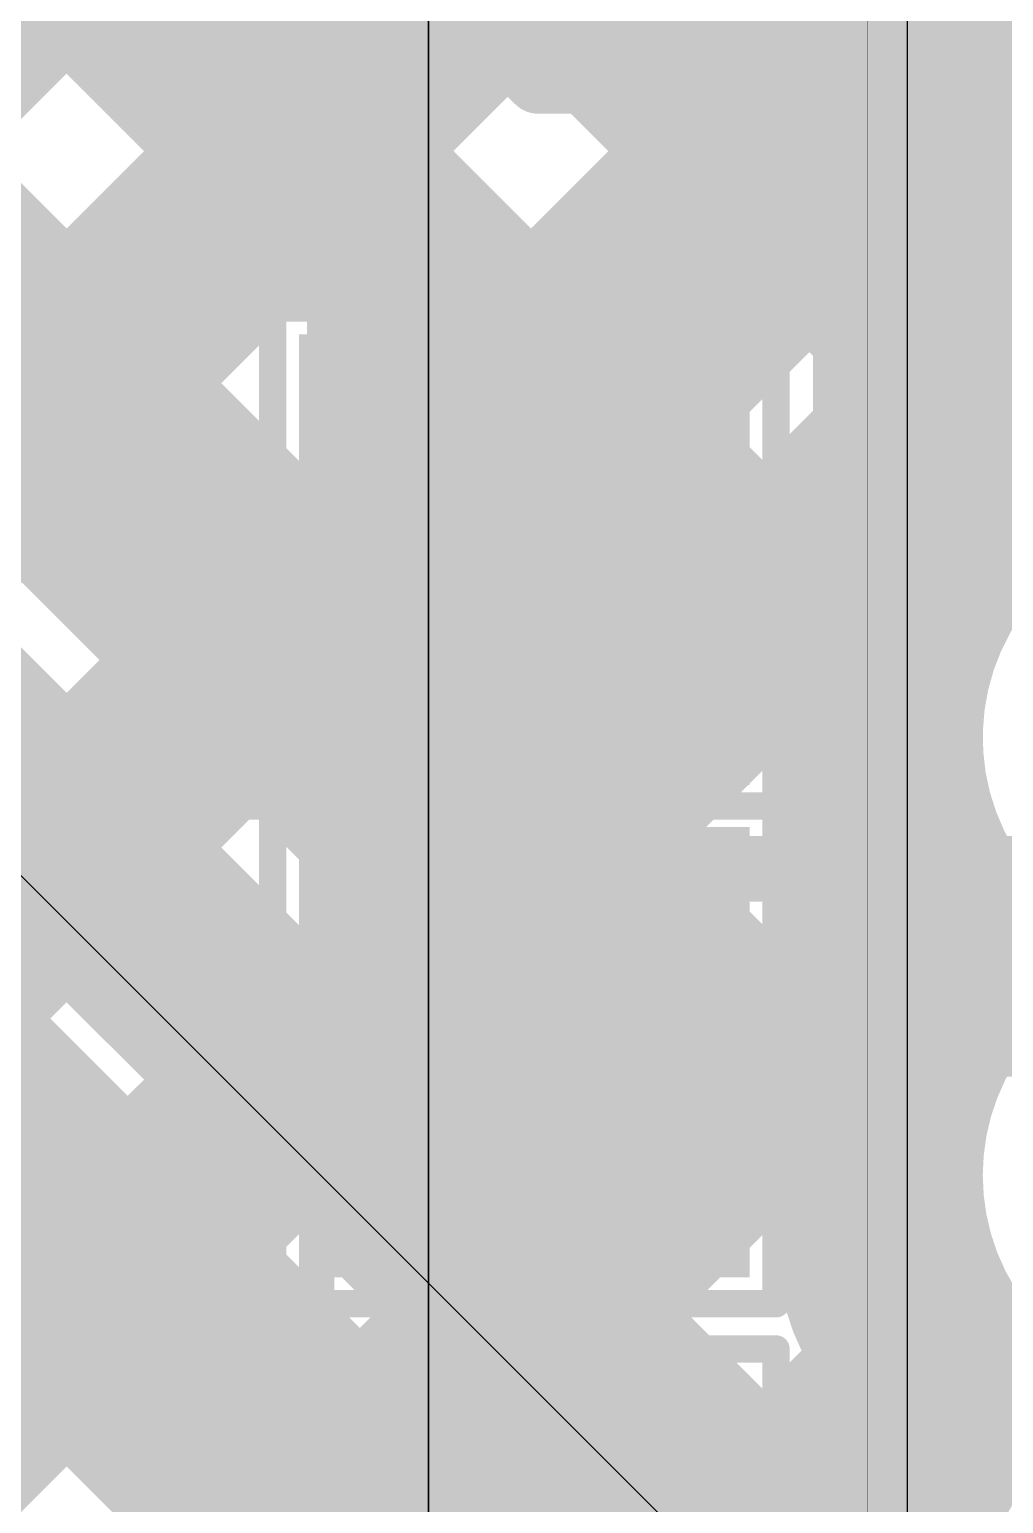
# Model space of a CAD drawing. Header units: millimetres. Extents: x 13 to 259, y -2 to 326.
# Drawn here: x 107.271 to 109.051, y 100.2 to 102.894 of the extents above; entities that cross this region are included whole.
import ezdxf

# ---------------------------------------------------------------- set-up
doc = ezdxf.new("R2010")
doc.units = ezdxf.units.MM
for name, color, linetype in [('ConnectLayer', 7, 'Continuous'), ('Mechanical14', 56, 'Continuous'), ('Mechanical15', 56, 'Continuous'), ('Mechanical2', 216, 'Continuous'), ('MidLayer2', 76, 'Continuous'), ('MidLayer4', 156, 'Continuous'), ('TopLayer', 1, 'Continuous'), ('TopOverlay', 2, 'Continuous'), ('TopPaste', 8, 'Continuous'), ('TopSolder', 216, 'Continuous')]:
    doc.layers.add(name, color=color, linetype=linetype)

# ---------------------------------------------------------------- blocks, each defined once
blk = doc.blocks.new('RESC1005X40N_33')
at = {"layer": 'Mechanical14', "const_width": 0.1}
for points in [[(-0.5, 0.25), (0.5, 0.25)], [(-0.5, 0.25), (-0.5, -0.25)], [(0.5, 0.25), (0.5, -0.25)], [(-0.5, -0.25), (0.5, -0.25)]]:
    blk.add_lwpolyline(points, dxfattribs=at)
at = {"layer": 'Mechanical14', "const_width": 0.05}
for points in [[(-0.525, 0.25, 1), (-0.475, 0.25, 1)], [(-0.525, 0.25, 1), (-0.475, 0.25, 1)], [(0.475, 0.25, 1), (0.525, 0.25, 1)], [(0.475, 0.25, 1), (0.525, 0.25, 1)], [(-0.525, -0.25, 1), (-0.475, -0.25, 1)], [(-0.525, -0.25, 1), (-0.475, -0.25, 1)], [(0.475, -0.25, 1), (0.525, -0.25, 1)], [(0.475, -0.25, 1), (0.525, -0.25, 1)]]:
    blk.add_lwpolyline(points, format="xyb", close=True, dxfattribs=at)
at = {"layer": 'Mechanical15', "const_width": 0.05}
for points in [[(0, 0.5), (0, -0.5)], [(-0.91, 0.46), (0.91, 0.46)], [(-0.91, 0.46), (-0.91, -0.46)], [(0.91, 0.46), (0.91, -0.46)], [(-0.5, 0), (0.5, 0)], [(-0.91, -0.46), (0.91, -0.46)]]:
    blk.add_lwpolyline(points, dxfattribs=at)
at = {"layer": 'Mechanical15'}
for points, const_width in [([(-0.0125, 0.5, 1), (0.0125, 0.5, 1)], 0.025), ([(-0.9225, 0.46, 1), (-0.8975, 0.46, 1)], 0.025), ([(-0.9225, 0.46, 1), (-0.8975, 0.46, 1)], 0.025), ([(0.8975, 0.46, 1), (0.9225, 0.46, 1)], 0.025), ([(0.8975, 0.46, 1), (0.9225, 0.46, 1)], 0.025), ([(0.35, 0, 1), (-0.35, 0, 1)], 0.05), ([(-0.5125, 0, 1), (-0.4875, 0, 1)], 0.025), ([(-0.3625, 0, 1), (-0.3375, 0, 1)], 0.025), ([(0.3375, 0, 1), (0.3625, 0, 1)], 0.025), ([(0.4875, 0, 1), (0.5125, 0, 1)], 0.025), ([(-0.9225, -0.46, 1), (-0.8975, -0.46, 1)], 0.025), ([(-0.9225, -0.46, 1), (-0.8975, -0.46, 1)], 0.025), ([(0.8975, -0.46, 1), (0.9225, -0.46, 1)], 0.025), ([(0.8975, -0.46, 1), (0.9225, -0.46, 1)], 0.025), ([(-0.0125, -0.5, 1), (0.0125, -0.5, 1)], 0.025)]:
    blk.add_lwpolyline(points, format="xyb", close=True, dxfattribs=dict(at, const_width=const_width))
at = {"layer": 'TopLayer'}
for points in [[(-0.18, -0.31), (-0.18, 0.31), (-0.76, -0.31), (-0.76, 0.31)], [(0.76, -0.31), (0.76, 0.31), (0.18, -0.31), (0.18, 0.31)]]:
    blk.add_solid(points, dxfattribs=at)
at = {"layer": 'TopPaste'}
for points in [[(-0.18, -0.31), (-0.18, 0.31), (-0.76, -0.31), (-0.76, 0.31)], [(0.76, -0.31), (0.76, 0.31), (0.18, -0.31), (0.18, 0.31)]]:
    blk.add_solid(points, dxfattribs=at)
at = {"layer": 'TopSolder'}
for points in [[(-0.0784, -0.4116), (-0.0784, 0.4116), (-0.8616, -0.4116), (-0.8616, 0.4116)], [(0.8616, -0.4116), (0.8616, 0.4116), (0.0784, -0.4116), (0.0784, 0.4116)]]:
    blk.add_solid(points, dxfattribs=at)
blk = doc.blocks.new('BGA144C80P12X12_1000X1000X170_150')
at = {"layer": 'Mechanical14', "const_width": 0.1}
blk.add_lwpolyline([(5, -5), (-5, -5)], dxfattribs=at)
at = {"layer": 'Mechanical15', "const_width": 0.05}
blk.add_lwpolyline([(6, -6), (-6, -6)], dxfattribs=at)
at = {"layer": 'TopOverlay'}
for const_width in [0.2, 0.001]:
    blk.add_lwpolyline([(5, -5), (-5, -5)], dxfattribs=dict(at, const_width=const_width))
blk = doc.blocks.new('CAPC1005X55N_155')
at = {"layer": 'Mechanical14', "const_width": 0.1}
for points in [[(-0.5249, -0.2749), (-0.5249, 0.2751)], [(0.5251, 0.2751), (-0.5249, 0.2751)], [(0.5251, -0.2749), (0.5251, 0.2751)], [(0.5251, -0.2749), (-0.5249, -0.2749)]]:
    blk.add_lwpolyline(points, dxfattribs=at)
at = {"layer": 'Mechanical14', "const_width": 0.05}
for points in [[(-0.5499, 0.2751, 1), (-0.5, 0.2751, 1)], [(-0.5499, 0.2751, 1), (-0.5, 0.2751, 1)], [(0.5001, 0.2751, 1), (0.55, 0.2751, 1)], [(0.5001, 0.2751, 1), (0.55, 0.2751, 1)], [(-0.5499, -0.2749, 1), (-0.5, -0.2749, 1)], [(-0.5499, -0.2749, 1), (-0.5, -0.2749, 1)], [(0.5001, -0.2749, 1), (0.55, -0.2749, 1)], [(0.5001, -0.2749, 1), (0.55, -0.2749, 1)]]:
    blk.add_lwpolyline(points, format="xyb", close=True, dxfattribs=at)
at = {"layer": 'Mechanical15', "const_width": 0.05}
for points in [[(0, -0.5), (0, 0.5)], [(-0.91, -0.46), (-0.91, 0.46)], [(0.91, 0.46), (-0.91, 0.46)], [(0.91, -0.46), (0.91, 0.46)], [(0.5, 0), (-0.5, 0)], [(0.91, -0.46), (-0.91, -0.46)]]:
    blk.add_lwpolyline(points, dxfattribs=at)
at = {"layer": 'Mechanical15', "const_width": 0.025}
for points in [[(-0.0125, 0.5, 1), (0.0125, 0.5, 1)], [(-0.9225, 0.46, 1), (-0.8975, 0.46, 1)], [(-0.9225, 0.46, 1), (-0.8975, 0.46, 1)], [(0.8975, 0.46, 1), (0.9225, 0.46, 1)], [(0.8975, 0.46, 1), (0.9225, 0.46, 1)], [(-0.5125, 0, 1), (-0.4875, 0, 1)], [(0.4875, 0, 1), (0.5125, 0, 1)], [(-0.9225, -0.46, 1), (-0.8975, -0.46, 1)], [(-0.9225, -0.46, 1), (-0.8975, -0.46, 1)], [(0.8975, -0.46, 1), (0.9225, -0.46, 1)], [(0.8975, -0.46, 1), (0.9225, -0.46, 1)], [(-0.0125, -0.5, 1), (0.0125, -0.5, 1)]]:
    blk.add_lwpolyline(points, format="xyb", close=True, dxfattribs=at)
at = {"layer": 'TopLayer'}
for points in [[(-0.76, -0.31), (-0.14, -0.31), (-0.76, 0.31), (-0.14, 0.31)], [(0.14, -0.31), (0.76, -0.31), (0.14, 0.31), (0.76, 0.31)]]:
    blk.add_solid(points, dxfattribs=at)
at = {"layer": 'TopPaste'}
for points in [[(-0.76, -0.31), (-0.14, -0.31), (-0.76, 0.31), (-0.14, 0.31)], [(0.14, -0.31), (0.76, -0.31), (0.14, 0.31), (0.76, 0.31)]]:
    blk.add_solid(points, dxfattribs=at)
at = {"layer": 'TopSolder'}
for points in [[(-0.8616, -0.4116), (-0.0384, -0.4116), (-0.8616, 0.4116), (-0.0384, 0.4116)], [(0.0384, -0.4116), (0.8616, -0.4116), (0.0384, 0.4116), (0.8616, 0.4116)]]:
    blk.add_solid(points, dxfattribs=at)

msp = doc.modelspace()

# ---------------------------------------------------------------- linework, layer by layer
at = {"layer": 'ConnectLayer'}
for p, q in [((108.875, 95.2986), (108.875, 108.7113)), ((108, 107.735), (108, 96.2)), ((108.7611, 99.8417), (104.4024, 104.2004))]:
    msp.add_line(p, q, dxfattribs=at)
at = {"layer": 'ConnectLayer', "const_width": 0.4}
for points in [[(101.7949, 108.6398), (108.8132, 101.6214)], [(101.7949, 108.6398), (108.8132, 101.6214)], [(103.985, 106.4496), (108.8132, 101.6214)], [(104.5931, 104.1445), (108.8184, 99.9192)], [(104.5931, 104.1445), (108.8184, 99.9192)], [(104.5931, 104.1445), (108.8184, 99.9192)], [(105.6227, 103.9634), (108.8135, 100.7727)], [(105.6227, 103.9634), (108.8135, 100.7727)], [(105.6227, 103.9634), (108.8135, 100.7727)], [(104.2807, 103.8319), (108.516, 99.5966)], [(104.1017, 103.7873), (108.1969, 99.6921)], [(104.1018, 103.7873), (108.197, 99.6921)], [(104.1018, 103.7873), (108.197, 99.6921)], [(104.1018, 103.7873), (108.197, 99.6921)], [(103.5384, 99.2958), (107.6836, 103.441)], [(103.5384, 99.2958), (107.6836, 103.441)], [(103.5384, 99.2958), (107.6836, 103.441)], [(103.9349, 98.8438), (108.1437, 103.0526)], [(103.9349, 98.8438), (108.1437, 103.0526)], [(103.9349, 98.8438), (108.1437, 103.0526)], [(101.7575, 95.8178), (108.8754, 102.9357)], [(101.7575, 95.8178), (108.8754, 102.9357)], [(103.26, 97.3204), (108.8754, 102.9357)], [(108.3409, 102.9423), (109.1501, 102.1331)], [(108.3409, 102.9423), (109.1501, 102.1331)], [(108.3409, 102.9423), (109.1501, 102.1331)], [(101.8107, 95.0225), (109.3983, 102.61)], [(101.8107, 95.0225), (109.3983, 102.61)], [(103.2652, 96.477), (109.3983, 102.61)], [(103.3557, 95.719), (108.911, 101.2742)], [(103.3557, 95.719), (108.911, 101.2742)], [(103.5017, 95.8649), (108.911, 101.2742)], [(106.0826, 99.2944), (107.4504, 100.6622)], [(108.1778, 99.6925), (108.931, 100.4458)], [(108.1778, 99.6925), (108.931, 100.4458)], [(108.1778, 99.6925), (108.931, 100.4458)], [(106.4758, 98.8391), (107.8747, 100.2379)]]:
    msp.add_lwpolyline(points, dxfattribs=at)
for points in [[(108.8452, 103.0072, -0.615781), (107.9362, 103.5402)], [(108.8452, 103.0072, -0.615781), (107.9362, 103.5402)], [(108.8452, 103.0072, -0.615781), (107.9362, 103.5402)], [(109.6843, 102.6815, -0.46325), (108.8452, 103.0072)], [(109.6843, 102.6815, -0.46325), (108.8452, 103.0072)], [(109.6843, 102.6815, -0.46325), (108.8452, 103.0072)], [(108.9691, 101.2, -0.847901), (109.6843, 102.1185)], [(108.9691, 101.2, -0.847901), (109.6843, 102.1185)], [(108.9691, 101.2, -0.847901), (109.6843, 102.1185)], [(108.9691, 100.4, -0.390739), (108.9691, 101.2)], [(108.9691, 100.4, -0.390739), (108.9691, 101.2)], [(108.9691, 100.4, -0.390739), (108.9691, 101.2)], [(108.9691, 99.6, -0.390738), (108.9691, 100.4)], [(108.9691, 99.6, -0.390738), (108.9691, 100.4)], [(108.9691, 99.6, -0.390738), (108.9691, 100.4)]]:
    msp.add_lwpolyline(points, format="xyb", dxfattribs=at)
at = {"layer": 'ConnectLayer', "const_width": 0.2}
for points in [[(108.0437, 103.0526, 1), (108.2437, 103.0526, 1)], [(108.0437, 103.0526, 1), (108.2437, 103.0526, 1)], [(108.0437, 103.0526, 1), (108.2437, 103.0526, 1)], [(108.7452, 103.0072, 1), (108.9452, 103.0072, 1)], [(108.7452, 103.0072, 1), (108.9452, 103.0072, 1)], [(108.7452, 103.0072, 1), (108.9452, 103.0072, 1)], [(108.7452, 103.0072, 1), (108.9452, 103.0072, 1)], [(108.7452, 103.0072, 1), (108.9452, 103.0072, 1)], [(108.7452, 103.0072, 1), (108.9452, 103.0072, 1)], [(108.2409, 102.9423, 1), (108.4409, 102.9423, 1)], [(108.2409, 102.9423, 1), (108.4409, 102.9423, 1)], [(108.2409, 102.9423, 1), (108.4409, 102.9423, 1)], [(108.7754, 102.9357, 1), (108.9754, 102.9357, 1)], [(108.7754, 102.9357, 1), (108.9754, 102.9357, 1)], [(108.7754, 102.9357, 1), (108.9754, 102.9357, 1)], [(109.0501, 102.1331, 1), (109.2501, 102.1331, 1)], [(109.0501, 102.1331, 1), (109.2501, 102.1331, 1)], [(109.0501, 102.1331, 1), (109.2501, 102.1331, 1)], [(108.7132, 101.6214, 1), (108.9132, 101.6214, 1)], [(108.7132, 101.6214, 1), (108.9132, 101.6214, 1)], [(108.7132, 101.6214, 1), (108.9132, 101.6214, 1)], [(108.811, 101.2742, 1), (109.011, 101.2742, 1)], [(108.811, 101.2742, 1), (109.011, 101.2742, 1)], [(108.811, 101.2742, 1), (109.011, 101.2742, 1)], [(108.8691, 101.2, 1), (109.0691, 101.2, 1)], [(108.8691, 101.2, 1), (109.0691, 101.2, 1)], [(108.8691, 101.2, 1), (109.0691, 101.2, 1)], [(108.8691, 101.2, 1), (109.0691, 101.2, 1)], [(108.8691, 101.2, 1), (109.0691, 101.2, 1)], [(108.8691, 101.2, 1), (109.0691, 101.2, 1)], [(108.7135, 100.7727, 1), (108.9135, 100.7727, 1)], [(108.7135, 100.7727, 1), (108.9135, 100.7727, 1)], [(108.7135, 100.7727, 1), (108.9135, 100.7727, 1)], [(107.3504, 100.6622, 1), (107.5504, 100.6622, 1)], [(108.831, 100.4458, 1), (109.031, 100.4458, 1)], [(108.831, 100.4458, 1), (109.031, 100.4458, 1)], [(108.831, 100.4458, 1), (109.031, 100.4458, 1)], [(108.8691, 100.4, 1), (109.0691, 100.4, 1)], [(108.8691, 100.4, 1), (109.0691, 100.4, 1)], [(108.8691, 100.4, 1), (109.0691, 100.4, 1)], [(108.8691, 100.4, 1), (109.0691, 100.4, 1)], [(108.8691, 100.4, 1), (109.0691, 100.4, 1)], [(108.8691, 100.4, 1), (109.0691, 100.4, 1)], [(107.7747, 100.2379, 1), (107.9747, 100.2379, 1)]]:
    msp.add_lwpolyline(points, format="xyb", close=True, dxfattribs=at)
at = {"layer": 'Mechanical2', "const_width": 0.1}
msp.add_lwpolyline([(108.8, 74.825), (108.8, 128.725)], dxfattribs=at)
at = {"layer": 'MidLayer2', "const_width": 0.12}
for points in [[(107.6, 103.4007), (108.2007, 102.8)], [(108.2007, 102.8), (110.6028, 102.8)]]:
    msp.add_lwpolyline(points, dxfattribs=at)
at = {"layer": 'MidLayer2', "const_width": 0.06}
msp.add_lwpolyline([(108.1707, 102.8, 1), (108.2307, 102.8, 1)], format="xyb", close=True, dxfattribs=at)
msp.add_lwpolyline([(108.1707, 102.8, 1), (108.2307, 102.8, 1)], format="xyb", close=True, dxfattribs=at)
at = {"layer": 'MidLayer4', "const_width": 0.12}
for points in [[(106.15, 103.075), (107.865, 101.36)], [(105.8301, 102.9425), (107.7325, 101.04)], [(107.865, 101.36), (109.1628, 101.36)], [(107.7325, 101.04), (109.1628, 101.04)]]:
    msp.add_lwpolyline(points, dxfattribs=at)
at = {"layer": 'MidLayer4', "const_width": 0.06}
for points in [[(107.8351, 101.36, 1), (107.895, 101.36, 1)], [(107.8351, 101.36, 1), (107.895, 101.36, 1)], [(107.7025, 101.04, 1), (107.7625, 101.04, 1)], [(107.7025, 101.04, 1), (107.7625, 101.04, 1)]]:
    msp.add_lwpolyline(points, format="xyb", close=True, dxfattribs=at)
at = {"layer": 'TopLayer', "const_width": 0.2}
for points in [[(108.175, 101.925), (109.4028, 103.1528)], [(108.175, 100.0425), (108.175, 101.025)]]:
    msp.add_lwpolyline(points, dxfattribs=at)
at = {"layer": 'TopLayer', "const_width": 0.1}
for points in [[(108.125, 101.925, 1), (108.225, 101.925, 1)], [(108.125, 101.025, 1), (108.225, 101.025, 1)]]:
    msp.add_lwpolyline(points, format="xyb", close=True, dxfattribs=at)
at = {"layer": 'TopSolder'}
msp.add_line((108, 96.2), (108, 107.735), dxfattribs=at)

# ---------------------------------------------------------------- block references
for name, p, rotation in [('BGA144C80P12X12_1000X1000X170_150', (113.8028, 102), 270), ('CAPC1005X55N_155', (108.175, 101.475), 270), ('RESC1005X40N_33', (108.175, 99.5725), 90)]:
    msp.add_blockref(name, p, dxfattribs=dict(rotation=rotation))

doc.saveas('drawing.dxf')
